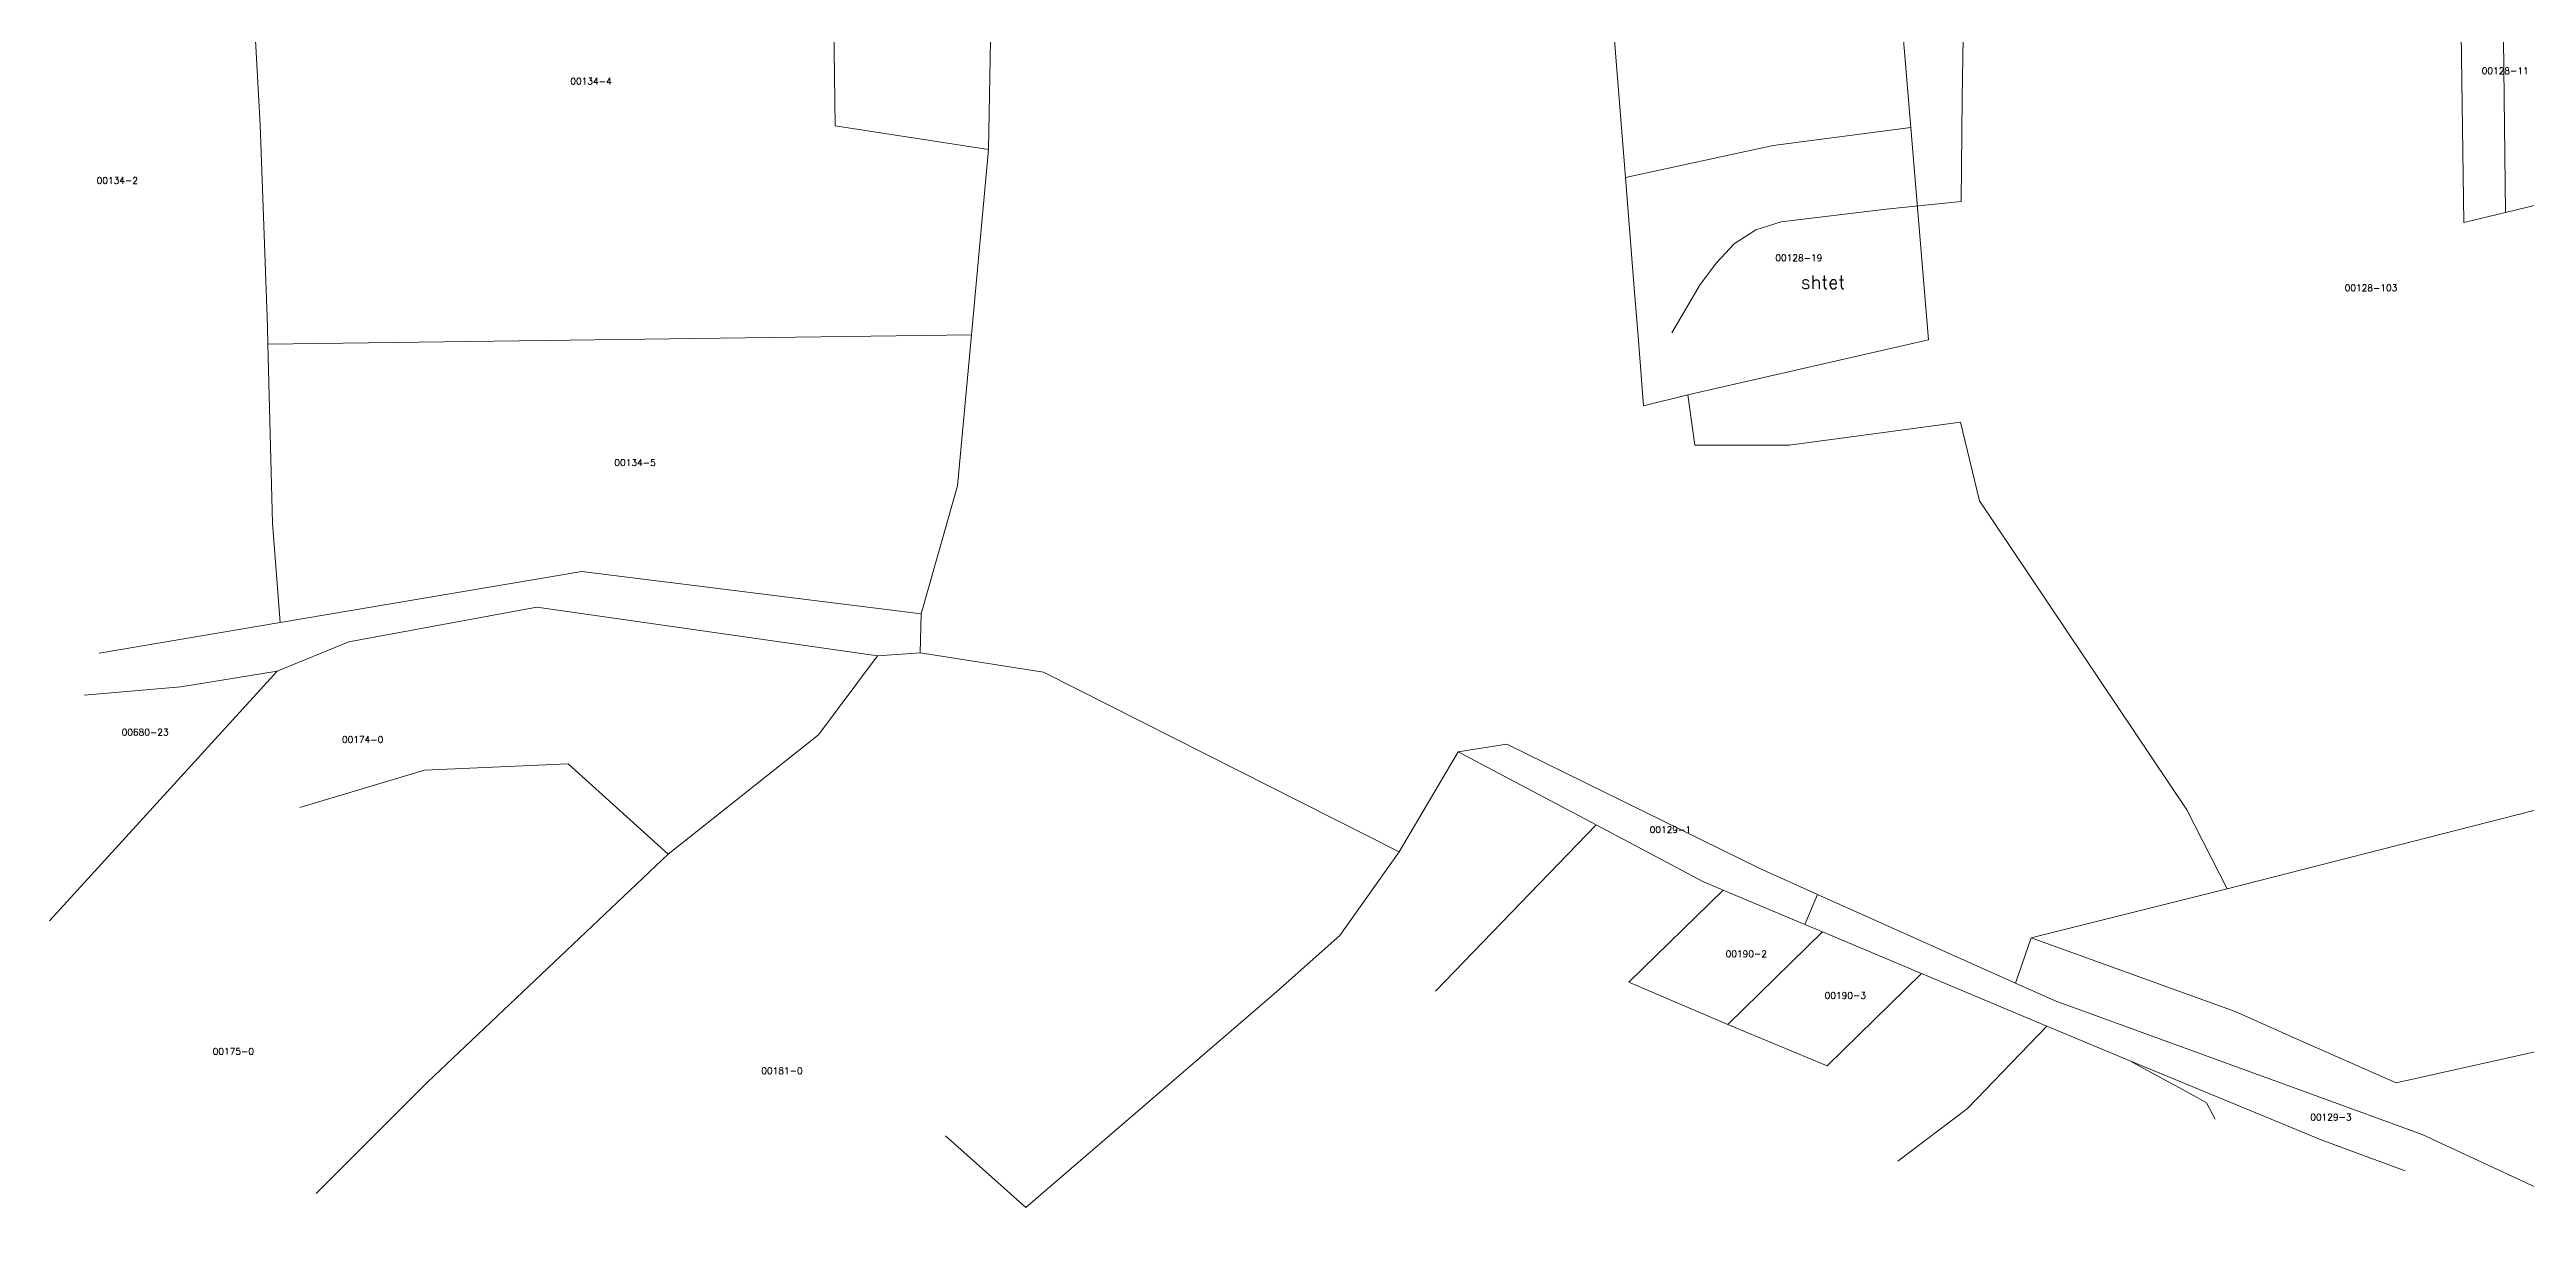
# Model space of a CAD drawing. Header units: metres. Extents: x 7516441 to 7517060, y 4691974 to 4692461.
# Drawn here: x 7516478.5 to 7516853.6, y 4691973.9 to 4692149.8 of the extents above; entities that cross this region are included whole.
import ezdxf

# ---------------------------------------------------------------- set-up
doc = ezdxf.new("R2010")
doc.units = ezdxf.units.M
for name, color, linetype, lineweight in [('Nr Parceles Baze', 7, 'Continuous', 0), ('Nr-Kojshi', 251, 'Continuous', 0), ('Parc-Kojshi', 251, 'Continuous', 0), ('Parcela Baze', 7, 'Continuous', 0), ('rrethoja', 3, 'Continuous', 0)]:
    doc.layers.add(name, color=color, linetype=linetype, lineweight=lineweight)
doc.styles.get("Standard").update_dxf_attribs({"font": 'simplex.shx'})

msp = doc.modelspace()

# ---------------------------------------------------------------- linework, layer by layer
at = {"layer": 'Parc-Kojshi'}
for points in [[(7516844.11, 4692123.66), (7516843.43, 4692170.08)], [(7516621.28, 4692165.02), (7516620.7, 4692134.7)], [(7516849.96, 4692164.51), (7516850.39, 4692125.19)], [(7516509.22, 4692160.45), (7516510.42, 4692138.44)], [(7516597.32, 4692153.46), (7516597.5, 4692138.31)], [(7516510.42, 4692138.44), (7516511.55, 4692107.9)], [(7516597.5, 4692138.31), (7516620.7, 4692134.7)], [(7516763.05, 4692105.91), (7516760.35, 4692138.04)], [(7516620.7, 4692134.7), (7516618.13, 4692106.66)], [(7516717.14, 4692130.48), (7516718.54, 4692113.07)], [(7516864.75, 4692128.67), (7516850.39, 4692125.19)], [(7516850.39, 4692125.19), (7516844.11, 4692123.66)], [(7516718.54, 4692113.07), (7516719.07, 4692106.46)], [(7516511.55, 4692107.9), (7516511.62, 4692105.23)], [(7516618.13, 4692106.66), (7516511.62, 4692105.23)], [(7516511.62, 4692105.23), (7516512.31, 4692078.15)], [(7516618.13, 4692106.66), (7516616.03, 4692083.78)], [(7516719.07, 4692106.46), (7516719.91, 4692095.92)], [(7516726.6, 4692097.58), (7516763.05, 4692105.91)], [(7516719.91, 4692095.92), (7516726.6, 4692097.58)], [(7516727.64, 4692089.95), (7516726.6, 4692097.58)], [(7516767.88, 4692093.41), (7516741.94, 4692089.95)], [(7516770.78, 4692081.51), (7516767.88, 4692093.41)], [(7516741.94, 4692089.95), (7516727.64, 4692089.95)], [(7516616.03, 4692083.78), (7516610.52, 4692064.39)], [(7516802.17, 4692034.73), (7516770.78, 4692081.51)], [(7516512.31, 4692078.15), (7516513.45, 4692063.09)], [(7516513.45, 4692063.09), (7516559.16, 4692070.8)], [(7516559.16, 4692070.8), (7516610.52, 4692064.39)], [(7516513.45, 4692063.09), (7516486.04, 4692058.46)], [(7516523.84, 4692060.16), (7516552.33, 4692065.44)], [(7516552.33, 4692065.44), (7516603.9, 4692058.07)], [(7516610.52, 4692064.39), (7516610.39, 4692058.51)], [(7516513, 4692055.71), (7516523.84, 4692060.16)], [(7516491.66, 4692032.33), (7516513, 4692055.71)], [(7516498.4, 4692053.35), (7516513, 4692055.71)], [(7516594.98, 4692046.1), (7516603.9, 4692058.07)], [(7516603.9, 4692058.07), (7516610.39, 4692058.51)], [(7516610.39, 4692058.51), (7516629.05, 4692055.59)], [(7516629.05, 4692055.59), (7516682.9, 4692028.38)], [(7516483.81, 4692052.1), (7516498.4, 4692053.35)], [(7516926.82, 4692053.06), (7516808.24, 4692022.77)], [(7516572.23, 4692028.01), (7516594.98, 4692046.1)], [(7516691.84, 4692043.54), (7516699.22, 4692044.7)], [(7516699.22, 4692044.7), (7516737.52, 4692025.85)], [(7516516.46, 4692035.1), (7516535.3, 4692040.73)], [(7516535.3, 4692040.73), (7516557.07, 4692041.7)], [(7516557.07, 4692041.7), (7516572.23, 4692028.01)], [(7516682.9, 4692028.38), (7516691.84, 4692043.54)], [(7516691.84, 4692043.54), (7516712.72, 4692032.47)], [(7516478.54, 4692017.95), (7516491.66, 4692032.33)], [(7516688.39, 4692007.3), (7516712.72, 4692032.47)], [(7516728.97, 4692023.86), (7516712.72, 4692032.47)], [(7516808.24, 4692022.77), (7516802.17, 4692034.73)], [(7516535.78, 4691993.52), (7516572.23, 4692028.01)], [(7516673.9, 4692015.7), (7516682.9, 4692028.38)], [(7516737.52, 4692025.85), (7516746.23, 4692021.94)], [(7516731.97, 4692022.59), (7516717.68, 4692008.63)], [(7516728.97, 4692023.86), (7516731.97, 4692022.59)], [(7516731.97, 4692022.59), (7516744.32, 4692017.4)], [(7516744.32, 4692017.4), (7516746.23, 4692021.94)], [(7516746.23, 4692021.94), (7516776.2, 4692008.52)], [(7516808.24, 4692022.77), (7516778.6, 4692015.36)], [(7516744.32, 4692017.4), (7516746.97, 4692016.28)], [(7516663.98, 4692006.91), (7516673.9, 4692015.7)], [(7516746.97, 4692016.28), (7516732.64, 4692002.27)], [(7516746.97, 4692016.28), (7516761.97, 4692009.97)], [(7516776.2, 4692008.52), (7516778.6, 4692015.36)], [(7516778.6, 4692015.36), (7516809.46, 4692004.21)], [(7516747.69, 4691996.01), (7516761.97, 4692009.97)], [(7516761.97, 4692009.97), (7516780.96, 4692001.97)], [(7516626.36, 4691974.54), (7516663.98, 4692006.91)], [(7516717.68, 4692008.63), (7516732.64, 4692002.27)], [(7516776.2, 4692008.52), (7516782.22, 4692005.83)], [(7516782.22, 4692005.83), (7516821.18, 4691991.66)], [(7516809.46, 4692004.21), (7516818.95, 4692000)], [(7516732.64, 4692002.27), (7516747.69, 4691996.01)], [(7516768.97, 4691989.51), (7516780.96, 4692001.97)], [(7516780.96, 4692001.97), (7516793.42, 4691996.81)], [(7516818.95, 4692000), (7516833.83, 4691993.4)], [(7516858.73, 4691998.99), (7516833.83, 4691993.4)], [(7516793.42, 4691996.81), (7516822.48, 4691984.77)], [(7516803.7, 4691991.19), (7516793.42, 4691996.81)], [(7516518.91, 4691976.65), (7516535.78, 4691993.52)], [(7516805.12, 4691990.41), (7516803.7, 4691991.19)], [(7516837.81, 4691985.61), (7516821.18, 4691991.66)], [(7516758.4, 4691981.58), (7516768.97, 4691989.51)], [(7516806.44, 4691987.93), (7516805.12, 4691990.41)], [(7516614.2, 4691985.39), (7516626.36, 4691974.54)], [(7516822.48, 4691984.77), (7516835.2, 4691980.09)], [(7516837.81, 4691985.61), (7516862.89, 4691973.95)]]:
    msp.add_lwpolyline(points, dxfattribs=at)
at = {"layer": 'Parcela Baze', "flags": 128}
msp.add_lwpolyline([(7516751.06, 4692248.59), (7516735.21, 4692261.76), (7516704.59, 4692287.19), (7516717.14, 4692130.48), (7516739.53, 4692135.32), (7516760.35, 4692138.04)], close=True, dxfattribs=at)
at = {"layer": 'rrethoja', "elevation": 620.79, "flags": 128}
msp.add_lwpolyline([(7516724.17, 4692106.97), (7516728.46, 4692114.29), (7516730.93, 4692117.54), (7516733.63, 4692120.44), (7516736.92, 4692122.55), (7516740.73, 4692123.77), (7516756.65, 4692125.67), (7516767.97, 4692126.84), (7516768.15, 4692142.47), (7516768.82, 4692182.39), (7516768.82, 4692186.47), (7516761.89, 4692229.94), (7516760.53, 4692240.58), (7516755.95, 4692277.24), (7516751.87, 4692289.89)], dxfattribs=at)

# ---------------------------------------------------------------- texts
at = {"layer": 'Nr Parceles Baze'}
msp.add_text('shtet', height=2, dxfattribs=at).set_placement((7516743.73, 4692113.63))
at = {"layer": 'Nr-Kojshi'}
for s, p in [('00134-4', (7516557.4, 4692144.53)), ('00128-11', (7516846.81, 4692146.11)), ('00134-2', (7516485.68, 4692129.52)), ('00128-19', (7516739.85, 4692117.79)), ('00128-103', (7516826.06, 4692113.25)), ('00134-5', (7516564.08, 4692086.8)), ('00680-23', (7516489.45, 4692045.98)), ('00174-0', (7516522.82, 4692044.88)), ('00129-1', (7516720.82, 4692031.24)), ('00190-2', (7516732.32, 4692012.44)), ('00190-3', (7516747.31, 4692006.14)), ('00175-0', (7516503.25, 4691997.68)), ('00181-0', (7516586.31, 4691994.75)), ('00129-3', (7516820.84, 4691987.72))]:
    msp.add_text(s, height=1, dxfattribs=at).set_placement(p)

doc.saveas('drawing.dxf')
